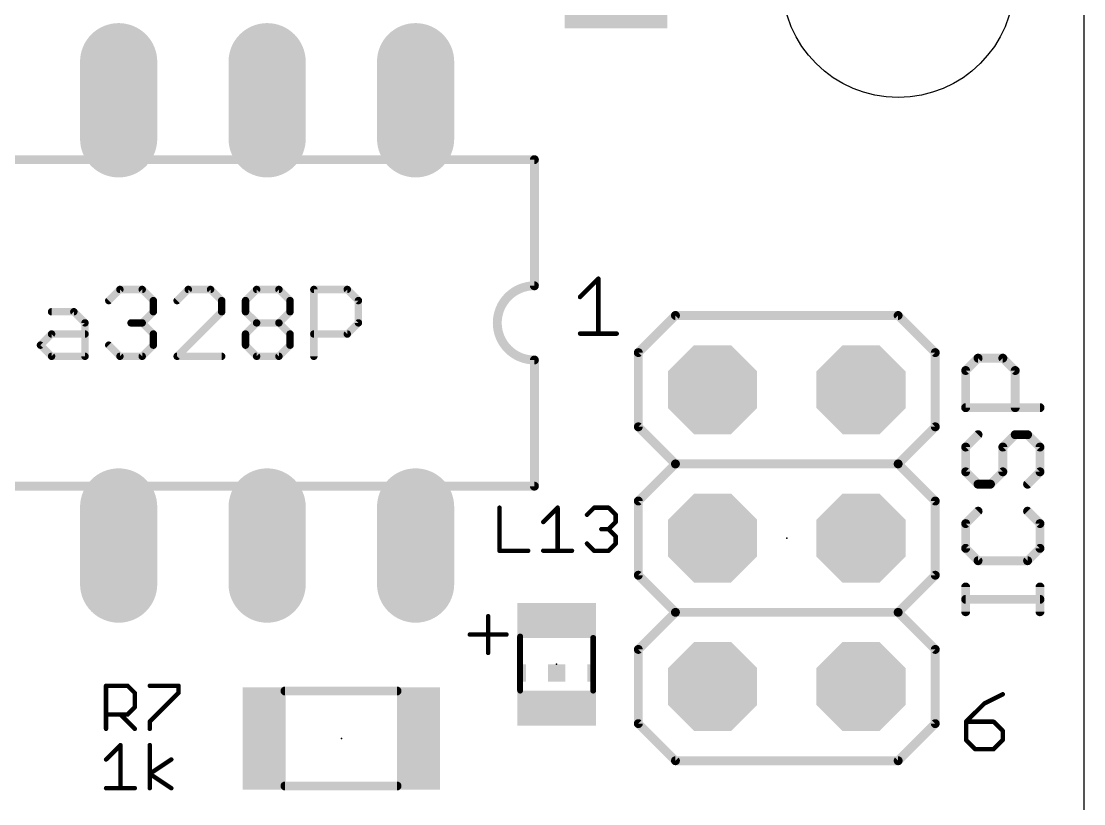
# Model space of a CAD drawing. Extents: x -0.25 to 3.05, y 0.15 to 2.67.
# Drawn here: x 2.334 to 3.05, y 0.521 to 1.048 of the extents above; entities that cross this region are included whole.
import ezdxf

# ---------------------------------------------------------------- set-up
doc = ezdxf.new("R2010")
doc.units = 0
for name, color, linetype in [('17', 82, 'CONTINUOUS'), ('20', 140, 'CONTINUOUS'), ('21', 7, 'CONTINUOUS'), ('23', 7, 'CONTINUOUS'), ('25', 253, 'CONTINUOUS'), ('27', 253, 'CONTINUOUS'), ('51', 2, 'CONTINUOUS')]:
    doc.layers.add(name, color=color, linetype=linetype)

# ---------------------------------------------------------------- blocks, each defined once
blk = doc.blocks.new('LONGP100')
at = {"const_width": 1}
blk.add_lwpolyline([(-0.5, 0), (0.5, 0)], dxfattribs=at)
at = {"const_width": 0.5}
for points in [[(-0.5, 0.25, 1), (-0.5, -0.25)], [(0.5, -0.25, 1), (0.5, 0.25)]]:
    blk.add_lwpolyline(points, format="xyb", dxfattribs=at)
blk = doc.blocks.new('RECT')
blk.add_solid([(-0.5, -0.5), (0.5, -0.5), (-0.5, 0.5), (0.5, 0.5)])
blk = doc.blocks.new('OCTAGONP')
at = {"const_width": 0.5}
blk.add_lwpolyline([(-0.25, -0.103553), (-0.25, 0.103553), (-0.103553, 0.25), (0.103553, 0.25), (0.25, 0.103553), (0.25, -0.103553), (0.103553, -0.25), (-0.103553, -0.25), (-0.25, -0.103553), (-0.25, 0.103553)], dxfattribs=at)

msp = doc.modelspace()

# ---------------------------------------------------------------- linework, layer by layer
at = {"layer": '20'}
msp.add_line((3.05, 2.4), (3.05, 0.15), dxfattribs=at)
msp.add_circle((2.925, 1.075), 0.078126, dxfattribs=at)
at = {"layer": '21', "const_width": 0.006}
for points in [[(2.68, 0.955), (1.22, 0.955)], [(2.68, 0.87), (2.68, 0.955)], [(2.775, 0.85), (2.75, 0.825)], [(2.775, 0.85), (2.925, 0.85)], [(2.925, 0.85), (2.95, 0.825)], [(2.68, 0.735), (2.68, 0.82)], [(2.75, 0.825), (2.75, 0.775)], [(2.95, 0.825), (2.95, 0.775)], [(2.75, 0.775), (2.775, 0.75)], [(2.95, 0.775), (2.925, 0.75)], [(2.775, 0.75), (2.75, 0.725)], [(2.925, 0.75), (2.775, 0.75)], [(2.925, 0.75), (2.95, 0.725)], [(2.68, 0.735), (1.22, 0.735)], [(2.75, 0.725), (2.75, 0.675)], [(2.95, 0.725), (2.95, 0.675)], [(2.75, 0.675), (2.775, 0.65)], [(2.95, 0.675), (2.925, 0.65)], [(2.775, 0.65), (2.75, 0.625)], [(2.925, 0.65), (2.775, 0.65)], [(2.925, 0.65), (2.95, 0.625)], [(2.75, 0.625), (2.75, 0.575)], [(2.95, 0.625), (2.95, 0.575)], [(2.75, 0.575), (2.775, 0.55)], [(2.95, 0.575), (2.925, 0.55)], [(2.925, 0.55), (2.775, 0.55)]]:
    msp.add_lwpolyline(points, dxfattribs=at)
at = {"layer": '21'}
for points, const_width in [([(2.6815, 0.955, 1), (2.6785, 0.955)], 0.003), ([(2.68, 0.9535, 1), (2.68, 0.9565)], 0.003), ([(2.68, 0.87, 1), (2.68, 0.82)], 0.006), ([(2.6785, 0.87, 1), (2.6815, 0.87)], 0.003), ([(2.68, 0.8685, 1), (2.68, 0.8715)], 0.003), ([(2.775, 0.8515, 1), (2.775, 0.8485)], 0.003), ([(2.776061, 0.848939, 1), (2.773939, 0.851061)], 0.003), ([(2.926061, 0.851061, 1), (2.923939, 0.848939)], 0.003), ([(2.925, 0.8485, 1), (2.925, 0.8515)], 0.003), ([(2.6815, 0.82, 1), (2.6785, 0.82)], 0.003), ([(2.68, 0.8185, 1), (2.68, 0.8215)], 0.003), ([(2.7515, 0.825, 1), (2.7485, 0.825)], 0.003), ([(2.748939, 0.826061, 1), (2.751061, 0.823939)], 0.003), ([(2.9515, 0.825, 1), (2.9485, 0.825)], 0.003), ([(2.948939, 0.823939, 1), (2.951061, 0.826061)], 0.003), ([(2.751061, 0.776061, 1), (2.748939, 0.773939)], 0.003), ([(2.7485, 0.775, 1), (2.7515, 0.775)], 0.003), ([(2.9485, 0.775, 1), (2.9515, 0.775)], 0.003), ([(2.951061, 0.773939, 1), (2.948939, 0.776061)], 0.003), ([(2.775, 0.7515, 1), (2.775, 0.7485)], 0.003), ([(2.776061, 0.748939, 1), (2.773939, 0.751061)], 0.003), ([(2.773939, 0.748939, 1), (2.776061, 0.751061)], 0.003), ([(2.926061, 0.751061, 1), (2.923939, 0.748939)], 0.003), ([(2.923939, 0.751061, 1), (2.926061, 0.748939)], 0.003), ([(2.925, 0.7485, 1), (2.925, 0.7515)], 0.003), ([(2.68, 0.7335, 1), (2.68, 0.7365)], 0.003), ([(2.6785, 0.735, 1), (2.6815, 0.735)], 0.003), ([(2.7515, 0.725, 1), (2.7485, 0.725)], 0.003), ([(2.748939, 0.726061, 1), (2.751061, 0.723939)], 0.003), ([(2.9515, 0.725, 1), (2.9485, 0.725)], 0.003), ([(2.948939, 0.723939, 1), (2.951061, 0.726061)], 0.003), ([(2.751061, 0.676061, 1), (2.748939, 0.673939)], 0.003), ([(2.7485, 0.675, 1), (2.7515, 0.675)], 0.003), ([(2.9485, 0.675, 1), (2.9515, 0.675)], 0.003), ([(2.951061, 0.673939, 1), (2.948939, 0.676061)], 0.003), ([(2.775, 0.6515, 1), (2.775, 0.6485)], 0.003), ([(2.776061, 0.648939, 1), (2.773939, 0.651061)], 0.003), ([(2.773939, 0.648939, 1), (2.776061, 0.651061)], 0.003), ([(2.926061, 0.651061, 1), (2.923939, 0.648939)], 0.003), ([(2.923939, 0.651061, 1), (2.926061, 0.648939)], 0.003), ([(2.925, 0.6485, 1), (2.925, 0.6515)], 0.003), ([(2.7515, 0.625, 1), (2.7485, 0.625)], 0.003), ([(2.748939, 0.626061, 1), (2.751061, 0.623939)], 0.003), ([(2.9515, 0.625, 1), (2.9485, 0.625)], 0.003), ([(2.948939, 0.623939, 1), (2.951061, 0.626061)], 0.003), ([(2.751061, 0.576061, 1), (2.748939, 0.573939)], 0.003), ([(2.7485, 0.575, 1), (2.7515, 0.575)], 0.003), ([(2.9485, 0.575, 1), (2.9515, 0.575)], 0.003), ([(2.951061, 0.573939, 1), (2.948939, 0.576061)], 0.003), ([(2.775, 0.5515, 1), (2.775, 0.5485)], 0.003), ([(2.773939, 0.548939, 1), (2.776061, 0.551061)], 0.003), ([(2.923939, 0.551061, 1), (2.926061, 0.548939)], 0.003), ([(2.925, 0.5485, 1), (2.925, 0.5515)], 0.003)]:
    msp.add_lwpolyline(points, format="xyb", dxfattribs=dict(at, const_width=const_width))
at = {"layer": '23'}
for p in [(2.85, 0.7), (2.695, 0.615), (2.55, 0.565)]:
    msp.add_point(p, dxfattribs=at)
at = {"layer": '25'}
for points, const_width in [([(2.710755, 0.862463), (2.723099, 0.874807)], 0.003), ([(2.723099, 0.874807), (2.723099, 0.837776)], 0.003), ([(2.710755, 0.837776), (2.735443, 0.837776)], 0.003), ([(2.970477, 0.812914), (2.978817, 0.821254)], 0.006), ([(2.978817, 0.821254), (2.995498, 0.821254)], 0.006), ([(2.995498, 0.821254), (3.003839, 0.812914)], 0.006), ([(2.970477, 0.787892), (2.970477, 0.812914)], 0.006), ([(3.003839, 0.812914), (3.003839, 0.787892)], 0.006), ([(3.02052, 0.787892), (2.970477, 0.787892)], 0.006), ([(2.978817, 0.76969), (2.970477, 0.76135)], 0.006), ([(2.995498, 0.76135), (3.003839, 0.76969)], 0.006), ([(3.003839, 0.76969), (3.012179, 0.76969)], 0.006), ([(3.012179, 0.76969), (3.02052, 0.76135)], 0.006), ([(2.970477, 0.76135), (2.970477, 0.744669)], 0.006), ([(2.995498, 0.744669), (2.995498, 0.76135)], 0.006), ([(3.02052, 0.76135), (3.02052, 0.744669)], 0.006), ([(2.970477, 0.744669), (2.978817, 0.736328)], 0.006), ([(2.987158, 0.736328), (2.995498, 0.744669)], 0.006), ([(3.02052, 0.744669), (3.012179, 0.736328)], 0.006), ([(2.978817, 0.736328), (2.987158, 0.736328)], 0.006), ([(2.6565, 0.720525), (2.6565, 0.6915)], 0.003), ([(2.685965, 0.71085), (2.69564, 0.720525)], 0.003), ([(2.69564, 0.720525), (2.69564, 0.6915)], 0.003), ([(2.71543, 0.715687), (2.720268, 0.720525)], 0.003), ([(2.720268, 0.720525), (2.729943, 0.720525)], 0.003), ([(2.729943, 0.720525), (2.73478, 0.715687)], 0.003), ([(2.73478, 0.715687), (2.73478, 0.71085)], 0.003), ([(2.978817, 0.718126), (2.970477, 0.709786)], 0.006), ([(3.02052, 0.709786), (3.012179, 0.718126)], 0.006), ([(2.73478, 0.71085), (2.729943, 0.706012)], 0.003), ([(2.970477, 0.709786), (2.970477, 0.693105)], 0.006), ([(3.02052, 0.693105), (3.02052, 0.709786)], 0.006), ([(2.729943, 0.706012), (2.725105, 0.706012)], 0.003), ([(2.729943, 0.706012), (2.73478, 0.701175)], 0.003), ([(2.73478, 0.701175), (2.73478, 0.696337)], 0.003), ([(2.720268, 0.6915), (2.71543, 0.696337)], 0.003), ([(2.73478, 0.696337), (2.729943, 0.6915)], 0.003), ([(2.970477, 0.693105), (2.978817, 0.684765)], 0.006), ([(3.012179, 0.684765), (3.02052, 0.693105)], 0.006), ([(2.6565, 0.6915), (2.67585, 0.6915)], 0.003), ([(2.685965, 0.6915), (2.705315, 0.6915)], 0.003), ([(2.729943, 0.6915), (2.720268, 0.6915)], 0.003), ([(2.978817, 0.684765), (3.012179, 0.684765)], 0.006), ([(2.970477, 0.650389), (2.970477, 0.667069)], 0.006), ([(3.02052, 0.650389), (3.02052, 0.667069)], 0.006), ([(3.02052, 0.658729), (2.970477, 0.658729)], 0.006), ([(2.648844, 0.64736), (2.648844, 0.622672)], 0.003), ([(2.6365, 0.635016), (2.661188, 0.635016)], 0.003), ([(2.3915, 0.5715), (2.3915, 0.600525)], 0.003), ([(2.3915, 0.600525), (2.406012, 0.600525)], 0.003), ([(2.406012, 0.600525), (2.41085, 0.595687)], 0.003), ([(2.420965, 0.600525), (2.440315, 0.600525)], 0.003), ([(2.440315, 0.600525), (2.440315, 0.595687)], 0.003), ([(2.41085, 0.595687), (2.41085, 0.586012)], 0.003), ([(2.440315, 0.595687), (2.420965, 0.576337)], 0.003), ([(2.995443, 0.594807), (2.983099, 0.588635)], 0.003), ([(2.41085, 0.586012), (2.406012, 0.581175)], 0.003), ([(2.983099, 0.588635), (2.970755, 0.576291)], 0.003), ([(2.406012, 0.581175), (2.3915, 0.581175)], 0.003), ([(2.401175, 0.581175), (2.41085, 0.5715)], 0.003), ([(2.420965, 0.576337), (2.420965, 0.5715)], 0.003), ([(2.970755, 0.576291), (2.970755, 0.563947)], 0.003), ([(2.989271, 0.576291), (2.970755, 0.576291)], 0.003), ([(2.995443, 0.570119), (2.989271, 0.576291)], 0.003), ([(2.970755, 0.563947), (2.976927, 0.557776)], 0.003), ([(2.989271, 0.557776), (2.995443, 0.563947)], 0.003), ([(2.995443, 0.563947), (2.995443, 0.570119)], 0.003), ([(2.976927, 0.557776), (2.989271, 0.557776)], 0.003)]:
    msp.add_lwpolyline(points, dxfattribs=dict(at, const_width=const_width))
for points, const_width in [([(2.723849, 0.874807, 1), (2.722349, 0.874807)], 0.0015), ([(2.723629, 0.874277, 1), (2.722569, 0.875338)], 0.0015), ([(2.710225, 0.862994, 1), (2.711285, 0.861933)], 0.0015), ([(2.710755, 0.838526, 1), (2.710755, 0.837026)], 0.0015), ([(2.722349, 0.837776, 1), (2.723849, 0.837776)], 0.0015), ([(2.735443, 0.837026, 1), (2.735443, 0.838526)], 0.0015), ([(2.978817, 0.822754, 1), (2.978817, 0.819754)], 0.003), ([(2.979878, 0.820194, 1), (2.977757, 0.822315)], 0.003), ([(2.996559, 0.822315, 1), (2.994438, 0.820194)], 0.003), ([(2.995498, 0.819754, 1), (2.995498, 0.822754)], 0.003), ([(2.971977, 0.812914, 1), (2.968977, 0.812914)], 0.003), ([(3.005339, 0.812914, 1), (3.002339, 0.812914)], 0.003), ([(2.969416, 0.813974, 1), (2.971538, 0.811853)], 0.003), ([(3.002778, 0.811853, 1), (3.004899, 0.813974)], 0.003), ([(2.970477, 0.789392, 1), (2.970477, 0.786392)], 0.003), ([(2.968977, 0.787892, 1), (2.971977, 0.787892)], 0.003), ([(3.002339, 0.787892, 1), (3.005339, 0.787892)], 0.003), ([(3.02052, 0.786392, 1), (3.02052, 0.789392)], 0.003), ([(2.979878, 0.76863, 1), (2.977757, 0.770751)], 0.003), ([(3.003839, 0.77119, 1), (3.003839, 0.76819)], 0.003), ([(3.004899, 0.76863, 1), (3.002778, 0.770751)], 0.003), ([(3.01324, 0.770751, 1), (3.011119, 0.76863)], 0.003), ([(3.012179, 0.76819, 1), (3.012179, 0.77119)], 0.003), ([(2.971977, 0.76135, 1), (2.968977, 0.76135)], 0.003), ([(2.969416, 0.76241, 1), (2.971538, 0.760289)], 0.003), ([(2.996998, 0.76135, 1), (2.993998, 0.76135)], 0.003), ([(2.994438, 0.76241, 1), (2.996559, 0.760289)], 0.003), ([(3.02202, 0.76135, 1), (3.01902, 0.76135)], 0.003), ([(3.019459, 0.760289, 1), (3.02158, 0.76241)], 0.003), ([(2.971538, 0.74573, 1), (2.969416, 0.743608)], 0.003), ([(2.968977, 0.744669, 1), (2.971977, 0.744669)], 0.003), ([(2.993998, 0.744669, 1), (2.996998, 0.744669)], 0.003), ([(2.996559, 0.743608, 1), (2.994438, 0.74573)], 0.003), ([(3.01902, 0.744669, 1), (3.02202, 0.744669)], 0.003), ([(3.02158, 0.743608, 1), (3.019459, 0.74573)], 0.003), ([(2.978817, 0.737828, 1), (2.978817, 0.734828)], 0.003), ([(2.977757, 0.735268, 1), (2.979878, 0.737389)], 0.003), ([(2.986097, 0.737389, 1), (2.988219, 0.735268)], 0.003), ([(2.987158, 0.734828, 1), (2.987158, 0.737828)], 0.003), ([(3.011119, 0.737389, 1), (3.01324, 0.735268)], 0.003), ([(2.65725, 0.720525, 1), (2.65575, 0.720525)], 0.0015), ([(2.69639, 0.720525, 1), (2.69489, 0.720525)], 0.0015), ([(2.69617, 0.719994, 1), (2.69511, 0.721055)], 0.0015), ([(2.7149, 0.716218, 1), (2.715961, 0.715157)], 0.0015), ([(2.720268, 0.721275, 1), (2.720268, 0.719775)], 0.0015), ([(2.720798, 0.719994, 1), (2.719737, 0.721055)], 0.0015), ([(2.730473, 0.721055, 1), (2.729412, 0.719994)], 0.0015), ([(2.729943, 0.719775, 1), (2.729943, 0.721275)], 0.0015), ([(2.73553, 0.715687, 1), (2.73403, 0.715687)], 0.0015), ([(2.73425, 0.715157, 1), (2.73531, 0.716218)], 0.0015), ([(2.979878, 0.717066, 1), (2.977757, 0.719187)], 0.003), ([(3.01324, 0.719187, 1), (3.011119, 0.717066)], 0.003), ([(2.685435, 0.71138, 1), (2.686496, 0.710319)], 0.0015), ([(2.73403, 0.71085, 1), (2.73553, 0.71085)], 0.0015), ([(2.73531, 0.710319, 1), (2.73425, 0.71138)], 0.0015), ([(2.971977, 0.709786, 1), (2.968977, 0.709786)], 0.003), ([(2.969416, 0.710846, 1), (2.971538, 0.708725)], 0.003), ([(3.02202, 0.709786, 1), (3.01902, 0.709786)], 0.003), ([(3.019459, 0.708725, 1), (3.02158, 0.710846)], 0.003), ([(2.725105, 0.706762, 1), (2.725105, 0.705262)], 0.0015), ([(2.730473, 0.706543, 1), (2.729412, 0.705482)], 0.0015), ([(2.729412, 0.706543, 1), (2.730473, 0.705482)], 0.0015), ([(2.729943, 0.705262, 1), (2.729943, 0.706762)], 0.0015), ([(2.73553, 0.701175, 1), (2.73403, 0.701175)], 0.0015), ([(2.73425, 0.700644, 1), (2.73531, 0.701705)], 0.0015), ([(2.715961, 0.696868, 1), (2.7149, 0.695807)], 0.0015), ([(2.73403, 0.696337, 1), (2.73553, 0.696337)], 0.0015), ([(2.73531, 0.695807, 1), (2.73425, 0.696868)], 0.0015), ([(2.971538, 0.694166, 1), (2.969416, 0.692044)], 0.003), ([(2.968977, 0.693105, 1), (2.971977, 0.693105)], 0.003), ([(3.01902, 0.693105, 1), (3.02202, 0.693105)], 0.003), ([(3.02158, 0.692044, 1), (3.019459, 0.694166)], 0.003), ([(2.6565, 0.69225, 1), (2.6565, 0.69075)], 0.0015), ([(2.65575, 0.6915, 1), (2.65725, 0.6915)], 0.0015), ([(2.67585, 0.69075, 1), (2.67585, 0.69225)], 0.0015), ([(2.685965, 0.69225, 1), (2.685965, 0.69075)], 0.0015), ([(2.69489, 0.6915, 1), (2.69639, 0.6915)], 0.0015), ([(2.705315, 0.69075, 1), (2.705315, 0.69225)], 0.0015), ([(2.720268, 0.69225, 1), (2.720268, 0.69075)], 0.0015), ([(2.719737, 0.69097, 1), (2.720798, 0.69203)], 0.0015), ([(2.729412, 0.69203, 1), (2.730473, 0.69097)], 0.0015), ([(2.729943, 0.69075, 1), (2.729943, 0.69225)], 0.0015), ([(2.978817, 0.686265, 1), (2.978817, 0.683265)], 0.003), ([(2.977757, 0.683704, 1), (2.979878, 0.685825)], 0.003), ([(3.011119, 0.685825, 1), (3.01324, 0.683704)], 0.003), ([(3.012179, 0.683265, 1), (3.012179, 0.686265)], 0.003), ([(2.971977, 0.667069, 1), (2.968977, 0.667069)], 0.003), ([(3.02202, 0.667069, 1), (3.01902, 0.667069)], 0.003), ([(2.970477, 0.660229, 1), (2.970477, 0.657229)], 0.003), ([(3.02052, 0.657229, 1), (3.02052, 0.660229)], 0.003), ([(2.968977, 0.650389, 1), (2.971977, 0.650389)], 0.003), ([(3.01902, 0.650389, 1), (3.02202, 0.650389)], 0.003), ([(2.649594, 0.64736, 1), (2.648094, 0.64736)], 0.0015), ([(2.6365, 0.635766, 1), (2.6365, 0.634266)], 0.0015), ([(2.661188, 0.634266, 1), (2.661188, 0.635766)], 0.0015), ([(2.648094, 0.622672, 1), (2.649594, 0.622672)], 0.0015), ([(2.39225, 0.600525, 1), (2.39075, 0.600525)], 0.0015), ([(2.3915, 0.601275, 1), (2.3915, 0.599775)], 0.0015), ([(2.406543, 0.601055, 1), (2.405482, 0.599994)], 0.0015), ([(2.406012, 0.599775, 1), (2.406012, 0.601275)], 0.0015), ([(2.420965, 0.601275, 1), (2.420965, 0.599775)], 0.0015), ([(2.441065, 0.600525, 1), (2.439565, 0.600525)], 0.0015), ([(2.440315, 0.599775, 1), (2.440315, 0.601275)], 0.0015), ([(2.4116, 0.595687, 1), (2.4101, 0.595687)], 0.0015), ([(2.410319, 0.595157, 1), (2.41138, 0.596218)], 0.0015), ([(2.439565, 0.595687, 1), (2.441065, 0.595687)], 0.0015), ([(2.440845, 0.595157, 1), (2.439785, 0.596218)], 0.0015), ([(2.995778, 0.594136, 1), (2.995108, 0.595478)], 0.0015), ([(2.41138, 0.585482, 1), (2.410319, 0.586543)], 0.0015), ([(2.982764, 0.589306, 1), (2.983434, 0.587964)], 0.0015), ([(2.983629, 0.588105, 1), (2.982569, 0.589166)], 0.0015), ([(2.3915, 0.581925, 1), (2.3915, 0.580425)], 0.0015), ([(2.401705, 0.581705, 1), (2.400645, 0.580644)], 0.0015), ([(2.405482, 0.581705, 1), (2.406543, 0.580644)], 0.0015), ([(2.406012, 0.580425, 1), (2.406012, 0.581925)], 0.0015), ([(2.4101, 0.586012, 1), (2.4116, 0.586012)], 0.0015), ([(2.410319, 0.57097, 1), (2.41138, 0.57203)], 0.0015), ([(2.421715, 0.576337, 1), (2.420215, 0.576337)], 0.0015), ([(2.420435, 0.576868, 1), (2.421496, 0.575807)], 0.0015), ([(2.971505, 0.576291, 1), (2.970005, 0.576291)], 0.0015), ([(2.970755, 0.577041, 1), (2.970755, 0.575541)], 0.0015), ([(2.970225, 0.576822, 1), (2.971285, 0.575761)], 0.0015), ([(2.989801, 0.576822, 1), (2.988741, 0.575761)], 0.0015), ([(2.989271, 0.575541, 1), (2.989271, 0.577041)], 0.0015), ([(2.39075, 0.5715, 1), (2.39225, 0.5715)], 0.0015), ([(2.420215, 0.5715, 1), (2.421715, 0.5715)], 0.0015), ([(2.971285, 0.564478, 1), (2.970225, 0.563417)], 0.0015), ([(2.996193, 0.570119, 1), (2.994693, 0.570119)], 0.0015), ([(2.994913, 0.569589, 1), (2.995973, 0.57065)], 0.0015), ([(2.995973, 0.563417, 1), (2.994913, 0.564478)], 0.0015), ([(2.970005, 0.563947, 1), (2.971505, 0.563947)], 0.0015), ([(2.976927, 0.558526, 1), (2.976927, 0.557026)], 0.0015), ([(2.976397, 0.557245, 1), (2.977457, 0.558306)], 0.0015), ([(2.988741, 0.558306, 1), (2.989801, 0.557245)], 0.0015), ([(2.989271, 0.557026, 1), (2.989271, 0.558526)], 0.0015), ([(2.994693, 0.563947, 1), (2.996193, 0.563947)], 0.0015)]:
    msp.add_lwpolyline(points, format="xyb", dxfattribs=dict(at, const_width=const_width))
at = {"layer": '27'}
for points, const_width in [([(2.393342, 0.860032), (2.400848, 0.867538)], 0.005), ([(2.400848, 0.867538), (2.415861, 0.867538)], 0.005), ([(2.415861, 0.867538), (2.423368, 0.860032)], 0.005), ([(2.446888, 0.867538), (2.439381, 0.860032)], 0.005), ([(2.4619, 0.867538), (2.446888, 0.867538)], 0.005), ([(2.469407, 0.860032), (2.4619, 0.867538)], 0.005), ([(2.485421, 0.860032), (2.492927, 0.867538)], 0.005), ([(2.492927, 0.867538), (2.50794, 0.867538)], 0.005), ([(2.50794, 0.867538), (2.515446, 0.860032)], 0.005), ([(2.53146, 0.8225), (2.53146, 0.867538)], 0.005), ([(2.53146, 0.867538), (2.553979, 0.867538)], 0.005), ([(2.553979, 0.867538), (2.561485, 0.860032)], 0.005), ([(2.423368, 0.860032), (2.423368, 0.852526)], 0.005), ([(2.469407, 0.852526), (2.469407, 0.860032)], 0.005), ([(2.485421, 0.852526), (2.485421, 0.860032)], 0.005), ([(2.515446, 0.860032), (2.515446, 0.852526)], 0.005), ([(2.561485, 0.860032), (2.561485, 0.845019)], 0.005), ([(2.354809, 0.852526), (2.369822, 0.852526)], 0.005), ([(2.369822, 0.852526), (2.377328, 0.845019)], 0.005), ([(2.423368, 0.852526), (2.415861, 0.845019)], 0.005), ([(2.439381, 0.8225), (2.469407, 0.852526)], 0.005), ([(2.492927, 0.845019), (2.485421, 0.852526)], 0.005), ([(2.515446, 0.852526), (2.50794, 0.845019)], 0.005), ([(2.377328, 0.845019), (2.377328, 0.8225)], 0.005), ([(2.415861, 0.845019), (2.408355, 0.845019)], 0.005), ([(2.415861, 0.845019), (2.423368, 0.837513)], 0.005), ([(2.485421, 0.837513), (2.492927, 0.845019)], 0.005), ([(2.492927, 0.845019), (2.50794, 0.845019)], 0.005), ([(2.50794, 0.845019), (2.515446, 0.837513)], 0.005), ([(2.561485, 0.845019), (2.553979, 0.837513)], 0.005), ([(2.347303, 0.830006), (2.354809, 0.837513)], 0.005), ([(2.354809, 0.837513), (2.377328, 0.837513)], 0.005), ([(2.423368, 0.837513), (2.423368, 0.830006)], 0.005), ([(2.485421, 0.830006), (2.485421, 0.837513)], 0.005), ([(2.515446, 0.837513), (2.515446, 0.830006)], 0.005), ([(2.553979, 0.837513), (2.53146, 0.837513)], 0.005), ([(2.354809, 0.8225), (2.347303, 0.830006)], 0.005), ([(2.400848, 0.8225), (2.393342, 0.830006)], 0.005), ([(2.423368, 0.830006), (2.415861, 0.8225)], 0.005), ([(2.492927, 0.8225), (2.485421, 0.830006)], 0.005), ([(2.515446, 0.830006), (2.50794, 0.8225)], 0.005), ([(2.377328, 0.8225), (2.354809, 0.8225)], 0.005), ([(2.415861, 0.8225), (2.400848, 0.8225)], 0.005), ([(2.469407, 0.8225), (2.439381, 0.8225)], 0.005), ([(2.50794, 0.8225), (2.492927, 0.8225)], 0.005), ([(2.3915, 0.55085), (2.401175, 0.560525)], 0.003), ([(2.401175, 0.560525), (2.401175, 0.5315)], 0.003), ([(2.420965, 0.5315), (2.420965, 0.560525)], 0.003), ([(2.420965, 0.541175), (2.435477, 0.55085)], 0.003), ([(2.435477, 0.5315), (2.420965, 0.541175)], 0.003), ([(2.3915, 0.5315), (2.41085, 0.5315)], 0.003)]:
    msp.add_lwpolyline(points, dxfattribs=dict(at, const_width=const_width))
for points, const_width in [([(2.400848, 0.868788, 1), (2.400848, 0.866288)], 0.0025), ([(2.401732, 0.866655, 1), (2.399965, 0.868422)], 0.0025), ([(2.416745, 0.868422, 1), (2.414977, 0.866655)], 0.0025), ([(2.415861, 0.866288, 1), (2.415861, 0.868788)], 0.0025), ([(2.446888, 0.868788, 1), (2.446888, 0.866288)], 0.0025), ([(2.447772, 0.866655, 1), (2.446004, 0.868422)], 0.0025), ([(2.462784, 0.868422, 1), (2.461017, 0.866655)], 0.0025), ([(2.4619, 0.866288, 1), (2.4619, 0.868788)], 0.0025), ([(2.492927, 0.868788, 1), (2.492927, 0.866288)], 0.0025), ([(2.493811, 0.866655, 1), (2.492043, 0.868422)], 0.0025), ([(2.508824, 0.868422, 1), (2.507056, 0.866655)], 0.0025), ([(2.50794, 0.866288, 1), (2.50794, 0.868788)], 0.0025), ([(2.53271, 0.867538, 1), (2.53021, 0.867538)], 0.0025), ([(2.53146, 0.868788, 1), (2.53146, 0.866288)], 0.0025), ([(2.554863, 0.868422, 1), (2.553095, 0.866655)], 0.0025), ([(2.553979, 0.866288, 1), (2.553979, 0.868788)], 0.0025), ([(2.392458, 0.860916, 1), (2.394226, 0.859148)], 0.0025), ([(2.424618, 0.860032, 1), (2.422118, 0.860032)], 0.0025), ([(2.422484, 0.859148, 1), (2.424252, 0.860916)], 0.0025), ([(2.438497, 0.860916, 1), (2.440265, 0.859148)], 0.0025), ([(2.470657, 0.860032, 1), (2.468157, 0.860032)], 0.0025), ([(2.468523, 0.859148, 1), (2.470291, 0.860916)], 0.0025), ([(2.486671, 0.860032, 1), (2.484171, 0.860032)], 0.0025), ([(2.484537, 0.860916, 1), (2.486304, 0.859148)], 0.0025), ([(2.516696, 0.860032, 1), (2.514196, 0.860032)], 0.0025), ([(2.514562, 0.859148, 1), (2.51633, 0.860916)], 0.0025), ([(2.562735, 0.860032, 1), (2.560235, 0.860032)], 0.0025), ([(2.560601, 0.859148, 1), (2.562369, 0.860916)], 0.0025), ([(2.354809, 0.853776, 1), (2.354809, 0.851276)], 0.0025), ([(2.370706, 0.853409, 1), (2.368938, 0.851642)], 0.0025), ([(2.369822, 0.851276, 1), (2.369822, 0.853776)], 0.0025), ([(2.422118, 0.852526, 1), (2.424618, 0.852526)], 0.0025), ([(2.424252, 0.851642, 1), (2.422484, 0.853409)], 0.0025), ([(2.468157, 0.852526, 1), (2.470657, 0.852526)], 0.0025), ([(2.470291, 0.851642, 1), (2.468523, 0.853409)], 0.0025), ([(2.486304, 0.853409, 1), (2.484537, 0.851642)], 0.0025), ([(2.484171, 0.852526, 1), (2.486671, 0.852526)], 0.0025), ([(2.514196, 0.852526, 1), (2.516696, 0.852526)], 0.0025), ([(2.51633, 0.851642, 1), (2.514562, 0.853409)], 0.0025), ([(2.378578, 0.845019, 1), (2.376078, 0.845019)], 0.0025), ([(2.376444, 0.844135, 1), (2.378212, 0.845903)], 0.0025), ([(2.408355, 0.846269, 1), (2.408355, 0.843769)], 0.0025), ([(2.416745, 0.845903, 1), (2.414977, 0.844135)], 0.0025), ([(2.414977, 0.845903, 1), (2.416745, 0.844135)], 0.0025), ([(2.415861, 0.843769, 1), (2.415861, 0.846269)], 0.0025), ([(2.492927, 0.846269, 1), (2.492927, 0.843769)], 0.0025), ([(2.493811, 0.844135, 1), (2.492043, 0.845903)], 0.0025), ([(2.492043, 0.844135, 1), (2.493811, 0.845903)], 0.0025), ([(2.508824, 0.845903, 1), (2.507056, 0.844135)], 0.0025), ([(2.507056, 0.845903, 1), (2.508824, 0.844135)], 0.0025), ([(2.50794, 0.843769, 1), (2.50794, 0.846269)], 0.0025), ([(2.560235, 0.845019, 1), (2.562735, 0.845019)], 0.0025), ([(2.562369, 0.844135, 1), (2.560601, 0.845903)], 0.0025), ([(2.354809, 0.838763, 1), (2.354809, 0.836263)], 0.0025), ([(2.355693, 0.836629, 1), (2.353925, 0.838397)], 0.0025), ([(2.377328, 0.836263, 1), (2.377328, 0.838763)], 0.0025), ([(2.424618, 0.837513, 1), (2.422118, 0.837513)], 0.0025), ([(2.422484, 0.836629, 1), (2.424252, 0.838397)], 0.0025), ([(2.486671, 0.837513, 1), (2.484171, 0.837513)], 0.0025), ([(2.484537, 0.838397, 1), (2.486304, 0.836629)], 0.0025), ([(2.516696, 0.837513, 1), (2.514196, 0.837513)], 0.0025), ([(2.514562, 0.836629, 1), (2.51633, 0.838397)], 0.0025), ([(2.53146, 0.838763, 1), (2.53146, 0.836263)], 0.0025), ([(2.553095, 0.838397, 1), (2.554863, 0.836629)], 0.0025), ([(2.553979, 0.836263, 1), (2.553979, 0.838763)], 0.0025), ([(2.348187, 0.83089, 1), (2.346419, 0.829123)], 0.0025), ([(2.346419, 0.83089, 1), (2.348187, 0.829123)], 0.0025), ([(2.394226, 0.83089, 1), (2.392458, 0.829123)], 0.0025), ([(2.422118, 0.830006, 1), (2.424618, 0.830006)], 0.0025), ([(2.424252, 0.829123, 1), (2.422484, 0.83089)], 0.0025), ([(2.486304, 0.83089, 1), (2.484537, 0.829123)], 0.0025), ([(2.484171, 0.830006, 1), (2.486671, 0.830006)], 0.0025), ([(2.514196, 0.830006, 1), (2.516696, 0.830006)], 0.0025), ([(2.51633, 0.829123, 1), (2.514562, 0.83089)], 0.0025), ([(2.354809, 0.82375, 1), (2.354809, 0.82125)], 0.0025), ([(2.353925, 0.821616, 1), (2.355693, 0.823384)], 0.0025), ([(2.376078, 0.8225, 1), (2.378578, 0.8225)], 0.0025), ([(2.377328, 0.82125, 1), (2.377328, 0.82375)], 0.0025), ([(2.400848, 0.82375, 1), (2.400848, 0.82125)], 0.0025), ([(2.399965, 0.821616, 1), (2.401732, 0.823384)], 0.0025), ([(2.414977, 0.823384, 1), (2.416745, 0.821616)], 0.0025), ([(2.415861, 0.82125, 1), (2.415861, 0.82375)], 0.0025), ([(2.439381, 0.82375, 1), (2.439381, 0.82125)], 0.0025), ([(2.438497, 0.823384, 1), (2.440265, 0.821616)], 0.0025), ([(2.469407, 0.82125, 1), (2.469407, 0.82375)], 0.0025), ([(2.492927, 0.82375, 1), (2.492927, 0.82125)], 0.0025), ([(2.492043, 0.821616, 1), (2.493811, 0.823384)], 0.0025), ([(2.507056, 0.823384, 1), (2.508824, 0.821616)], 0.0025), ([(2.50794, 0.82125, 1), (2.50794, 0.82375)], 0.0025), ([(2.53021, 0.8225, 1), (2.53271, 0.8225)], 0.0025), ([(2.401925, 0.560525, 1), (2.400425, 0.560525)], 0.0015), ([(2.401705, 0.559994, 1), (2.400644, 0.561055)], 0.0015), ([(2.421715, 0.560525, 1), (2.420215, 0.560525)], 0.0015), ([(2.39097, 0.55138, 1), (2.39203, 0.550319)], 0.0015), ([(2.435894, 0.550226, 1), (2.435061, 0.551474)], 0.0015), ([(2.421381, 0.541799, 1), (2.420549, 0.540551)], 0.0015), ([(2.420549, 0.541799, 1), (2.421381, 0.540551)], 0.0015), ([(2.3915, 0.53225, 1), (2.3915, 0.53075)], 0.0015), ([(2.400425, 0.5315, 1), (2.401925, 0.5315)], 0.0015), ([(2.41085, 0.53075, 1), (2.41085, 0.53225)], 0.0015), ([(2.420215, 0.5315, 1), (2.421715, 0.5315)], 0.0015), ([(2.435061, 0.530876, 1), (2.435894, 0.532124)], 0.0015)]:
    msp.add_lwpolyline(points, format="xyb", dxfattribs=dict(at, const_width=const_width))
at = {"layer": '51'}
for points, const_width in [([(2.670394, 0.597283), (2.670394, 0.633701)], 0.004), ([(2.719606, 0.597283), (2.719606, 0.632717)], 0.004), ([(2.5875, 0.597), (2.512, 0.597)], 0.006), ([(2.5875, 0.533), (2.512, 0.533)], 0.006)]:
    msp.add_lwpolyline(points, dxfattribs=dict(at, const_width=const_width))
for points, const_width in [([(2.671394, 0.633701, 1), (2.669394, 0.633701)], 0.002), ([(2.720606, 0.632717, 1), (2.718606, 0.632717)], 0.002), ([(2.512, 0.5985, 1), (2.512, 0.5955)], 0.003), ([(2.5875, 0.5955, 1), (2.5875, 0.5985)], 0.003), ([(2.669394, 0.597283, 1), (2.671394, 0.597283)], 0.002), ([(2.718606, 0.597283, 1), (2.720606, 0.597283)], 0.002), ([(2.512, 0.5345, 1), (2.512, 0.5315)], 0.003), ([(2.5875, 0.5315, 1), (2.5875, 0.5345)], 0.003)]:
    msp.add_lwpolyline(points, format="xyb", dxfattribs=dict(at, const_width=const_width))

# ---------------------------------------------------------------- block references
at = {"layer": '17', "rotation": 270}
for name, p, xscale, yscale in [('LONGP100', (2.4, 0.995), 0.052, 0.052), ('LONGP100', (2.4, 0.995), 0.052, 0.052), ('LONGP100', (2.5, 0.995), 0.052, 0.052), ('LONGP100', (2.5, 0.995), 0.052, 0.052), ('LONGP100', (2.6, 0.995), 0.052, 0.052), ('LONGP100', (2.6, 0.995), 0.052, 0.052), ('OCTAGONP', (2.8, 0.8), 0.06, 0.06), ('OCTAGONP', (2.8, 0.8), 0.06, 0.06), ('OCTAGONP', (2.9, 0.8), 0.06, 0.06), ('OCTAGONP', (2.9, 0.8), 0.06, 0.06), ('LONGP100', (2.4, 0.695), 0.052, 0.052), ('LONGP100', (2.4, 0.695), 0.052, 0.052), ('LONGP100', (2.5, 0.695), 0.052, 0.052), ('LONGP100', (2.5, 0.695), 0.052, 0.052), ('LONGP100', (2.6, 0.695), 0.052, 0.052), ('LONGP100', (2.6, 0.695), 0.052, 0.052), ('OCTAGONP', (2.8, 0.7), 0.06, 0.06), ('OCTAGONP', (2.8, 0.7), 0.06, 0.06), ('OCTAGONP', (2.9, 0.7), 0.06, 0.06), ('OCTAGONP', (2.9, 0.7), 0.06, 0.06), ('OCTAGONP', (2.8, 0.6), 0.06, 0.06), ('OCTAGONP', (2.8, 0.6), 0.06, 0.06), ('OCTAGONP', (2.9, 0.6), 0.06, 0.06), ('OCTAGONP', (2.9, 0.6), 0.06, 0.06)]:
    msp.add_blockref(name, p, dxfattribs=dict(at, xscale=xscale, yscale=yscale))
at = {"layer": '21', "yscale": 0.011811, "rotation": 180}
for p, xscale in [((2.671378, 0.609094), 0.005906), ((2.695, 0.609094), 0.011811), ((2.718622, 0.609094), 0.005906)]:
    msp.add_blockref('RECT', p, dxfattribs=dict(at, xscale=xscale))
at = {"layer": '51'}
for p, xscale, yscale, rotation in [((2.735, 1.058), 0.029, 0.069, 270), ((2.8, 0.8), 0.02, 0.02, 270), ((2.9, 0.8), 0.02, 0.02, 270), ((2.8, 0.7), 0.02, 0.02, 270), ((2.9, 0.7), 0.02, 0.02, 270), ((2.695, 0.644528), 0.05315, 0.023622, 180), ((2.8, 0.6), 0.02, 0.02, 270), ((2.9, 0.6), 0.02, 0.02, 270), ((2.695, 0.585472), 0.05315, 0.023622, 180)]:
    msp.add_blockref('RECT', p, dxfattribs=dict(at, xscale=xscale, yscale=yscale, rotation=rotation))
at = {"layer": '51', "xscale": 0.029, "yscale": 0.069}
for p in [(2.498, 0.565), (2.602, 0.565)]:
    msp.add_blockref('RECT', p, dxfattribs=at)

doc.saveas('drawing.dxf')
